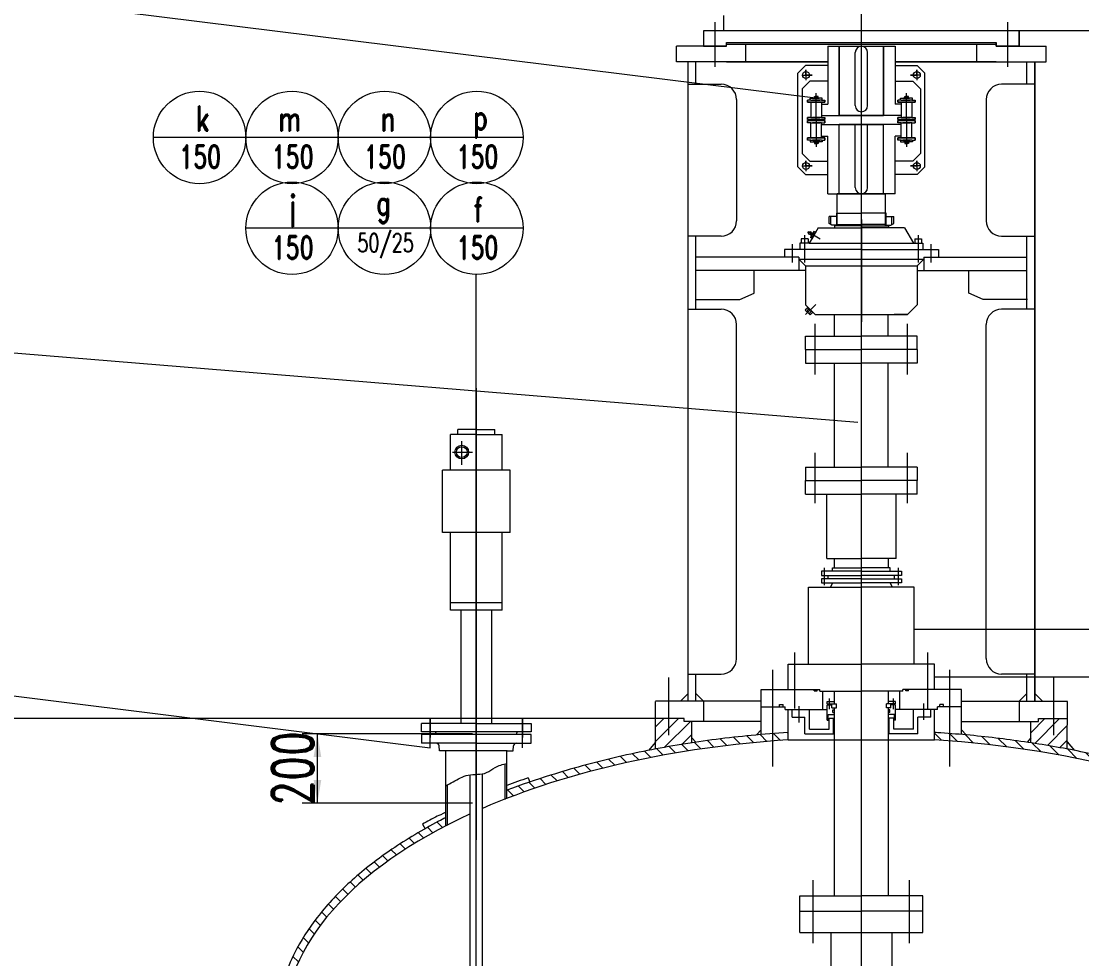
# Model space of a CAD drawing. Header units: millimetres. Extents: x -4 to 1185, y 4 to 845.
# Drawn here: x 120.2 to 250.2, y 541.3 to 656.1 of the extents above; entities that cross this region are included whole.
import ezdxf

# ---------------------------------------------------------------- set-up
doc = ezdxf.new("R2010")
doc.units = ezdxf.units.MM
doc.header["$LTSCALE"] = 20
doc.linetypes.add('DASHDOT-M', pattern=[25, 20, -2, 1, -2])
doc.linetypes.add('DASHDOT-S', pattern=[13.5, 10, -1.5, 0.5, -1.5])
doc.layers.get('0').update_dxf_attribs({"lineweight": 18})
for name, color, linetype, lineweight in [('A1', 4, 'Continuous', 18), ('DIM_TEXT', 7, 'Continuous', 18), ('M1', 7, 'Continuous', 18), ('剖面线层', 4, 'Continuous', 18)]:
    doc.layers.add(name, color=color, linetype=linetype, lineweight=lineweight)
doc.styles.add('HZ', font='romand.shx', dxfattribs={"width": 0.7, "bigfont": 'hz.shx'})
doc.styles.add('ROMANS', font='romans.shx', dxfattribs={"width": 0.7, "bigfont": 'gbcbig.shx'})
doc.dimstyles.get("Standard").update_dxf_attribs({"dimtxt": 9, "dimasz": 2.5, "dimexe": 2, "dimexo": 0.5, "dimgap": 0.7, "dimtad": 1, "dimdec": 3, "dimrnd": 1, "dimdsep": 46, "dimtxsty": 'ROMANS', "dimcen": 0.09, "dimdle": 5, "dimadec": 0, "dimazin": 0, "dimtfac": 1, "dimtdec": 3, "dimtmove": 2, "dimatfit": 3, "dimfxl": 0, "dimtolj": 1, "dimarcsym": 0})

# ---------------------------------------------------------------- blocks, each defined once
blk = doc.blocks.new('*X7')
at = {"layer": 'DIM_TEXT', "linetype": 'Continuous', "transparency": 16777216}
for points in [[(84.97, 757.67), (85.44, 754.83), (84.5, 754.83)], [(84.97, 128.19), (85.44, 131.02), (84.5, 131.02)]]:
    blk.add_hatch(color=0, dxfattribs=at).paths.add_polyline_path(points, flags=0)
at = {"layer": 'DIM_TEXT', "color": 0, "linetype": 'Continuous', "transparency": 16777216}
for p, q in [((245.62, 757.67), (83.08, 757.67)), ((84.97, 757.67), (84.97, 128.19)), ((166.06, 128.19), (83.08, 128.19))]:
    blk.add_line(p, q, dxfattribs=at)
at = {"layer": 'DIM_TEXT', "color": 0, "linetype": 'Continuous', "transparency": 16777216, "insert": (81.95, 442.93), "char_height": 5.096, "width": 25.9881, "attachment_point": 5, "rotation": 90, "style": 'HZ'}
blk.add_mtext('~13500', dxfattribs=at)
blk = doc.blocks.new('*X21')
at = {"layer": 'A1', "linetype": 'Continuous', "transparency": 16777216}
for points in [[(112.3, 570.72), (112.77, 567.88), (111.83, 567.88)], [(112.3, 530.66), (112.77, 533.49), (111.83, 533.49)]]:
    blk.add_hatch(color=0, dxfattribs=at).paths.add_polyline_path(points, flags=0)
at = {"layer": 'A1', "color": 0, "linetype": 'Continuous', "transparency": 16777216}
for p, q in [((199.09, 570.72), (110.41, 570.72)), ((112.3, 570.72), (112.3, 530.66)), ((151.9, 530.66), (110.41, 530.66))]:
    blk.add_line(p, q, dxfattribs=at)
at = {"layer": 'A1', "color": 0, "linetype": 'Continuous', "transparency": 16777216, "insert": (109.28, 550.69), "char_height": 5.096, "width": 13.7584, "attachment_point": 5, "rotation": 90, "style": 'HZ'}
blk.add_mtext('900', dxfattribs=at)
blk = doc.blocks.new('*X22')
at = {"layer": 'A1', "linetype": 'Continuous', "transparency": 16777216}
for points in [[(156.5, 568.85), (156.03, 566.02), (156.97, 566.02)], [(156.5, 560.37), (156.03, 563.2), (156.97, 563.2)]]:
    blk.add_hatch(color=0, dxfattribs=at).paths.add_polyline_path(points, flags=0)
at = {"layer": 'A1', "color": 0, "linetype": 'Continuous', "transparency": 16777216}
for p, q in [((175.49, 568.85), (154.61, 568.85)), ((156.5, 560.37), (156.5, 568.85)), ((175.49, 560.37), (154.61, 560.37))]:
    blk.add_line(p, q, dxfattribs=at)
at = {"layer": 'A1', "color": 0, "linetype": 'Continuous', "transparency": 16777216, "insert": (153.48, 564.61), "char_height": 5.096, "width": 13.7584, "attachment_point": 5, "rotation": 90, "style": 'HZ'}
blk.add_mtext('200', dxfattribs=at)

msp = doc.modelspace()

# ---------------------------------------------------------------- hatches: boundary and pattern name
at = {"layer": '剖面线层'}
h = msp.add_hatch(dxfattribs=at)
h.set_pattern_fill('ANSI31', color=256, scale=0.4, style=0)
edge = h.paths.add_edge_path(flags=0)
edge.add_line((202.3883, 568.3587), (202.3883, 568.6325))
edge.add_line((202.3883, 568.6325), (202.3882, 570.3847))
edge.add_line((202.3882, 570.3847), (201.4445, 570.3847))
edge.add_line((201.4445, 570.3847), (201.4445, 570.715))
edge.add_line((201.4445, 570.715), (199.5572, 570.715))
edge.add_line((199.5572, 570.715), (197.9185, 570.715))
edge.add_line((197.9185, 570.715), (197.9355, 567.8716))
edge.add_line((197.9355, 567.8716), (197.9407, 566.9954))
edge.add_spline(control_points=[(197.9407, 566.9954), (198.3733, 567.0771), (199.8527, 567.3481), (201.3367, 567.5921), (202.3883, 567.7521)], knot_values=[0, 0, 0, 0, 1.32057809, 4.51175003, 4.51175003, 4.51175003, 4.51175003], weights=[1, 1, 1, 1, 1], degree=3, periodic=0)
edge.add_line((202.3883, 567.7521), (202.3883, 568.3587))
h = msp.add_hatch(dxfattribs=at)
h.set_pattern_fill('ANSI31', color=256, scale=0.4, style=0)
edge = h.paths.add_edge_path(flags=0)
edge.add_line((243.9086, 568.3587), (243.9087, 568.6325))
edge.add_line((243.9087, 568.6325), (243.9088, 570.3847))
edge.add_line((243.9088, 570.3847), (244.8524, 570.3847))
edge.add_line((244.8524, 570.3847), (244.8524, 570.715))
edge.add_line((244.8524, 570.715), (246.7397, 570.715))
edge.add_line((246.7397, 570.715), (248.3785, 570.715))
edge.add_line((248.3785, 570.715), (248.3614, 567.8716))
edge.add_line((248.3614, 567.8716), (248.3562, 566.9954))
edge.add_spline(control_points=[(248.3562, 566.9954), (247.9236, 567.0771), (246.4443, 567.3481), (244.9602, 567.5921), (243.9086, 567.7521)], knot_values=[0, 0, 0, 0, 1.32057809, 4.51175003, 4.51175003, 4.51175003, 4.51175003], weights=[1, 1, 1, 1, 1], degree=3, periodic=0)
edge.add_line((243.9086, 567.7521), (243.9086, 568.3587))
h = msp.add_hatch(dxfattribs=at)
h.set_pattern_fill('ANSI31', color=256, scale=0.4, angle=90, style=0)
edge = h.paths.add_edge_path(flags=0)
edge.add_line((212.2965, 567.9846), (212.2965, 568.706))
edge.add_line((212.2965, 568.706), (212.2965, 568.8823))
edge.add_spline(control_points=[(212.2965, 568.8823), (212.9253, 568.9302), (213.5544, 568.9737), (214.1838, 569.0127)], knot_values=[0, 0, 0, 0, 1.89181627, 1.89181627, 1.89181627, 1.89181627], weights=[1, 1, 1, 1], degree=3, periodic=0)
edge.add_line((214.1838, 569.0127), (214.1838, 568.12))
edge.add_line((214.1838, 568.12), (214.1838, 568.118))
edge.add_ellipse((223.1485, 533.0162), major_axis=(-70.7738, 0), ratio=0.5, start_angle=284.326553, end_angle=287.241026)
edge = h.paths.add_edge_path(flags=0)
edge.add_spline(control_points=[(197.9049, 566.9878), (198.9619, 567.1881), (200.2472, 567.4143), (201.5356, 567.6208), (201.7618, 567.6564)], knot_values=[0, 0, 0, 0, 3.22767106, 3.91464781, 3.91464781, 3.91464781, 3.91464781], weights=[1, 1, 1, 1, 1], degree=3, periodic=0)
edge.add_spline(control_points=[(201.7618, 567.6564), (201.9702, 567.6892), (202.1787, 567.7216), (202.3873, 567.7534)], knot_values=[0, 0, 0, 0, 0.63297159, 0.63297159, 0.63297159, 0.63297159], weights=[1, 1, 1, 1], degree=3, periodic=0)
edge.add_spline(control_points=[(202.3873, 567.7534), (202.5432, 567.7771), (202.6991, 567.8006), (202.855, 567.8238)], knot_values=[0, 0, 0, 0, 0.47297001, 0.47297001, 0.47297001, 0.47297001], weights=[1, 1, 1, 1], degree=3, periodic=0)
edge.add_spline(control_points=[(202.855, 567.8238), (205.116, 568.1601), (208.2616, 568.5432), (211.4173, 568.8153), (212.2965, 568.8823)], knot_values=[0, 0, 0, 0, 6.85713663, 9.50263509, 9.50263509, 9.50263509, 9.50263509], weights=[1, 1, 1, 1, 1], degree=3, periodic=0)
edge.add_line((212.2965, 568.8823), (212.2965, 567.9846))
edge.add_ellipse((223.1485, 533.0162), major_axis=(-70.7738, 0), ratio=0.5, start_angle=287.241026, end_angle=327.246108)
edge.add_line((179.7169, 560.9564), (179.7169, 561.9175))
edge.add_spline(control_points=[(179.7169, 561.9175), (181.4803, 562.5889), (185.8026, 564.1005), (191.8895, 565.7535), (196.2099, 566.6665), (197.9049, 566.9878)], knot_values=[0, 0, 0, 0, 5.66178123, 13.73092205, 18.90651595, 18.90651595, 18.90651595, 18.90651595], weights=[1, 1, 1, 1, 1, 1], degree=3, periodic=0)
h = msp.add_hatch(dxfattribs=at)
h.set_pattern_fill('ANSI31', color=256, scale=0.4, angle=90, style=0)
edge = h.paths.add_edge_path(flags=0)
edge.add_line((232.1132, 568.12), (232.1132, 568.4754))
edge.add_line((232.1132, 568.4754), (232.1132, 569.0127))
edge.add_spline(control_points=[(232.1132, 569.0127), (232.3738, 568.9975), (233.0031, 568.9588), (233.6321, 568.9147), (234.0005, 568.8871)], knot_values=[0, 0, 0, 0, 0.78329314, 1.89149735, 1.89149735, 1.89149735, 1.89149735], weights=[1, 1, 1, 1, 1], degree=3, periodic=0)
edge.add_line((234.0005, 568.8871), (234.0005, 567.9846))
edge.add_ellipse((223.1485, 533.0162), major_axis=(70.7738, 0), ratio=0.5, start_angle=72.758974, end_angle=75.673447)
edge.add_line((232.1132, 568.118), (232.1132, 568.12))
h = msp.add_hatch(dxfattribs=at)
h.set_pattern_fill('ANSI31', color=256, scale=0.4, angle=90, style=0)
edge = h.paths.add_edge_path(flags=0)
edge.add_ellipse((223.1485, 533.0162), major_axis=(70.7738, 0), ratio=0.5, start_angle=29.094069, end_angle=52.625273)
edge.add_ellipse((223.1485, 533.0162), major_axis=(70.7738, 0), ratio=0.5, start_angle=52.625273, end_angle=72.758974)
edge.add_line((234.0005, 567.9846), (234.0005, 568.8871))
edge.add_spline(control_points=[(234.0005, 568.8871), (234.4726, 568.8517), (234.9446, 568.8134), (235.4164, 568.7722)], knot_values=[0, 0, 0, 0, 1.42056468, 1.42056468, 1.42056468, 1.42056468], weights=[1, 1, 1, 1], degree=3, periodic=0)
edge.add_spline(control_points=[(235.4164, 568.7722), (235.6114, 568.7552), (235.8063, 568.7378), (236.0013, 568.7198)], knot_values=[0, 0, 0, 0, 0.58725337, 0.58725337, 0.58725337, 0.58725337], weights=[1, 1, 1, 1], degree=3, periodic=0)
edge.add_spline(control_points=[(236.0013, 568.7198), (237.3575, 568.5949), (239.9982, 568.3073), (242.6296, 567.9466), (243.9086, 567.7521)], knot_values=[0, 0, 0, 0, 4.0860035, 7.96746119, 7.96746119, 7.96746119, 7.96746119], weights=[1, 1, 1, 1, 1], degree=3, periodic=0)
edge.add_spline(control_points=[(243.9086, 567.7521), (244.9602, 567.5921), (246.4443, 567.3481), (247.9236, 567.0771), (248.3562, 566.9954)], knot_values=[0, 0, 0, 0, 3.19117194, 4.51175003, 4.51175003, 4.51175003, 4.51175003], weights=[1, 1, 1, 1, 1], degree=3, periodic=0)
edge.add_spline(control_points=[(248.3562, 566.9954), (248.6553, 566.9389), (248.9542, 566.8813), (249.2529, 566.8226)], knot_values=[0, 0, 0, 0, 0.9132013, 0.9132013, 0.9132013, 0.9132013], weights=[1, 1, 1, 1], degree=3, periodic=0)
edge.add_spline(control_points=[(249.2529, 566.8226), (250.7762, 566.523), (253.3309, 565.9688), (255.8644, 565.3252), (256.889, 565.0494)], knot_values=[0, 0, 0, 0, 4.65761515, 7.84086131, 7.84086131, 7.84086131, 7.84086131], weights=[1, 1, 1, 1, 1], degree=3, periodic=0)
edge.add_spline(control_points=[(256.889, 565.0494), (258.0088, 564.748), (261.1247, 563.8573), (264.1991, 562.8335), (266.1428, 562.0851)], knot_values=[0, 0, 0, 0, 3.47899556, 9.72118073, 9.72118073, 9.72118073, 9.72118073], weights=[1, 1, 1, 1, 1], degree=3, periodic=0)
edge.add_spline(control_points=[(266.1428, 562.0851), (266.1888, 562.0673), (266.6023, 561.9076), (267.0144, 561.7437), (267.3795, 561.5948)], knot_values=[0, 0, 0, 0, 0.14812678, 1.33036651, 1.33036651, 1.33036651, 1.33036651], weights=[1, 1, 1, 1, 1], degree=3, periodic=0)
edge.add_spline(control_points=[(267.3795, 561.5948), (268.5366, 561.1229), (269.6821, 560.6186), (270.8144, 560.0836)], knot_values=[0, 0, 0, 0, 3.75307376, 3.75307376, 3.75307376, 3.75307376], weights=[1, 1, 1, 1], degree=3, periodic=0)
edge.add_line((270.8144, 560.0836), (270.4512, 559.3381))
h = msp.add_hatch(dxfattribs=at)
h.set_pattern_fill('ANSI31', color=256, scale=0.4, angle=90, style=0)
edge = h.paths.add_edge_path(flags=0)
edge.add_spline(control_points=[(151.4782, 533.0162), (151.4807, 533.9099), (151.6277, 535.9956), (152.4155, 539.2378), (154.0905, 543.0593), (156.8341, 547.0903), (160.0106, 550.3535), (162.1654, 552.1543), (162.8937, 552.7262)], knot_values=[0, 0, 0, 0, 2.68433133, 6.2565333, 9.96345093, 15.16047509, 20.80682651, 23.58609374, 23.58609374, 23.58609374, 23.58609374], weights=[1, 1, 1, 1, 1, 1, 1, 1, 1], degree=3, periodic=0)
edge.add_spline(control_points=[(162.8937, 552.7262), (163.7782, 553.421), (166.4904, 555.394), (169.6601, 557.2706), (171.9242, 558.446), (172.2149, 558.5939)], knot_values=[0, 0, 0, 0, 3.37391214, 10.05240734, 11.03154273, 11.03154273, 11.03154273, 11.03154273], weights=[1, 1, 1, 1, 1, 1], degree=3, periodic=0)
edge.add_line((172.2149, 558.5939), (172.2149, 557.586))
edge.add_ellipse((223.1485, 533.0162), major_axis=(-70.7738, 0), ratio=0.5, start_angle=334.247812, end_angle=360)
edge.add_line((152.3747, 533.0162), (151.4782, 533.0162))
h.paths.add_polyline_path([(151.4782, 531.1289), (151.4782, 532.1155), (151.4782, 533.0162), (152.3747, 533.0162), (152.3747, 530.657), (151.4782, 530.657)], flags=0)

# ---------------------------------------------------------------- linework, layer by layer
at = {"color": 4, "linetype": 'Continuous'}
for p, q in [((220.1288, 632.2033), (219.1851, 632.2033)), ((226.1682, 632.2033), (227.1118, 632.2033)), ((217.3216, 630.3845), (216.9008, 629.6557)), ((217.5213, 630.3529), (217.0259, 629.4948)), ((217.8544, 630.8355), (217.3143, 629.9)), ((217.4835, 630.2876), (217.3207, 630.3831)), ((217.562, 630.3291), (217.5213, 630.3529)), ((217.8544, 630.8355), (223.1485, 630.8355)), ((220.1996, 631.1653), (219.539, 631.1653)), ((219.8457, 631.0709), (219.8457, 630.8355)), ((223.1485, 631.0709), (219.8457, 631.0709)), ((223.1485, 631.0709), (226.4512, 631.0709)), ((228.4426, 630.8355), (223.1485, 630.8355)), ((226.0974, 631.1653), (226.7579, 631.1653)), ((226.4512, 631.0709), (226.4512, 630.8355)), ((228.4426, 630.8355), (229.5458, 628.9246)), ((216.6137, 629.4908), (215.7644, 629.4908)), ((215.7644, 629.4908), (215.7644, 628.9246)), ((216.6137, 629.4908), (216.6137, 628.9246)), ((217.3143, 629.9), (216.7511, 628.9246)), ((217.0636, 629.5602), (216.9008, 629.6557)), ((217.1745, 629.7523), (217.0117, 629.8478)), ((217.0666, 629.471), (217.0259, 629.4948)), ((217.3727, 630.0955), (217.2099, 630.191)), ((229.6832, 629.4908), (230.5325, 629.4908)), ((229.6832, 629.4908), (229.6832, 628.9246)), ((230.5325, 629.4908), (230.5325, 628.9246)), ((213.712, 628.1697), (213.712, 627.226)), ((223.1485, 628.1697), (213.712, 628.1697)), ((216.7511, 628.9246), (215.5993, 628.9246)), ((215.5993, 628.9246), (215.5993, 628.1697)), ((223.1485, 628.1697), (232.585, 628.1697)), ((229.5458, 628.9246), (230.6977, 628.9246)), ((230.6977, 628.9246), (230.6977, 628.1697)), ((232.585, 628.1697), (232.585, 627.226)), ((214.231, 627.226), (213.712, 627.226)), ((215.4813, 627.226), (214.231, 627.226)), ((215.4813, 627.226), (215.4813, 626.9901)), ((215.4813, 626.9901), (216.307, 626.1644)), ((230.8156, 626.9901), (229.9899, 626.1644)), ((230.8156, 627.226), (232.066, 627.226)), ((230.8156, 627.226), (230.8156, 626.9901)), ((232.066, 627.226), (232.585, 627.226)), ((216.307, 626.1644), (216.307, 621.3749)), ((229.9899, 626.1644), (229.9899, 621.3749)), ((216.307, 621.3749), (216.9031, 620.7788)), ((229.9899, 621.3749), (228.8104, 620.1953)), ((216.5726, 621.0426), (216.2703, 620.7444)), ((216.2703, 620.7444), (216.8641, 620.1505)), ((216.7294, 620.8858), (216.4269, 620.5874)), ((216.5528, 621.1291), (216.5192, 621.096)), ((216.5192, 621.096), (217.2199, 620.3953)), ((217.0097, 620.6055), (216.7075, 620.3075)), ((217.1665, 620.4487), (216.8641, 620.1505)), ((216.9031, 620.7788), (217.4866, 620.1953)), ((217.2535, 620.4285), (217.2199, 620.3953)), ((217.4866, 620.1953), (219.138, 620.1953)), ((228.8104, 620.1953), (227.159, 620.1953))]:
    msp.add_line(p, q, dxfattribs=at)
at = {"color": 1, "linetype": 'DASHDOT-M'}
for p, q in [((223.1485, 631.8595), (223.1485, 619.313)), ((218.1133, 629.4313), (216.5879, 630.3261)), ((216.189, 629.9154), (216.189, 626.5655)), ((230.1079, 629.9154), (230.1079, 626.5655)), ((214.6556, 628.8384), (214.6556, 626.5712)), ((231.6413, 628.8384), (231.6413, 626.5712)), ((217.5627, 621.4292), (216.3036, 620.1874))]:
    msp.add_line(p, q, dxfattribs=at)
at = {"color": 4, "linetype": 'Continuous'}
msp.add_circle((216.8257, 630.1866), 0.189, dxfattribs=at)
for centre, start, end in [((217.1245, 630.3005), 197.377942, 334.456402), ((216.8721, 629.8702), 324.752417, 101.830877)]:
    msp.add_arc(centre, 0.1274, start, end, dxfattribs=at)
at = {"layer": 'A1', "color": 1, "linetype": 'DASHDOT-M'}
for p, q in [((223.1485, 643.4799), (223.1485, 699.94)), ((223.1485, 530.1852), (223.1485, 656.8231)), ((205.2191, 650.53), (205.2191, 656.0191)), ((241.0778, 650.53), (241.0778, 656.0191)), ((241.0778, 650.53), (241.0778, 656.0191)), ((241.0778, 652.907), (241.0778, 655.0774)), ((244.3806, 651.1612), (244.3806, 572.8316)), ((220.4355, 634.9871), (220.4355, 643.4799)), ((225.8615, 634.9871), (225.8615, 643.4799)), ((220.1996, 631.0709), (220.1996, 631.2125)), ((226.0974, 631.0709), (226.0974, 631.2125)), ((217.4866, 612.8489), (217.4866, 619.0426)), ((228.8104, 612.8489), (228.8104, 619.0426)), ((175.9659, 461.4497), (175.9659, 611.2031)), ((175.9659, 611.2031), (175.9659, 555.8738)), ((174.1818, 601.7888), (174.1818, 604.6751)), ((173.0307, 603.3553), (175.4942, 603.3553)), ((217.4866, 597.0914), (217.4866, 603.2852)), ((228.8104, 597.0914), (228.8104, 603.2852)), ((215.0095, 571.9656), (215.0095, 578.8023)), ((231.2875, 571.9637), (231.2875, 578.8004)), ((199.5572, 568.7072), (199.5572, 575.7618)), ((212.2965, 564.8437), (212.2965, 576.7104)), ((234.0005, 564.8437), (234.0005, 576.7104)), ((246.7397, 568.7072), (246.7397, 575.7618)), ((215.5049, 570.2492), (215.5049, 572.2379)), ((230.792, 570.5795), (230.792, 572.5682)), ((170.304, 567.1499), (170.304, 570.6886)), ((170.304, 570.6886), (170.304, 568.4238)), ((181.6278, 567.1499), (181.6278, 570.6886)), ((181.6278, 570.6886), (181.6278, 568.4238)), ((175.9659, 569.4147), (175.9659, 566.2062)), ((217.2507, 543.2188), (217.2507, 550.9195)), ((229.0463, 543.2188), (229.0463, 550.9195))]:
    msp.add_line(p, q, dxfattribs=at)
at = {"layer": 'A1', "color": 7, "linetype": 'Continuous'}
for p, q in [((67.2677, 665.3898), (217.8424, 646.6786)), ((216.3542, 650.1599), (216.3542, 648.8928)), ((229.9428, 650.1599), (229.9428, 648.8928)), ((215.8607, 649.5264), (217.1296, 649.5264)), ((217.1296, 649.5264), (216.3542, 649.5264)), ((230.4362, 649.5264), (229.1674, 649.5264)), ((229.1674, 649.5264), (229.9428, 649.5264)), ((215.8607, 638.4039), (217.1296, 638.4039)), ((216.3542, 639.0375), (216.3542, 637.7703)), ((217.1296, 638.4039), (216.3542, 638.4039)), ((230.4362, 638.4039), (229.1674, 638.4039)), ((229.1674, 638.4039), (229.9428, 638.4039)), ((229.9428, 639.0375), (229.9428, 637.7703)), ((175.9659, 606.1214), (175.9659, 625.1262)), ((67.2677, 619.785), (222.7006, 607.0163)), ((229.6119, 581.6847), (260.1873, 581.6847)), ((67.2677, 580.0021), (170.304, 567.1499)), ((232.1132, 575.8324), (304.3497, 575.8324)), ((219.2308, 571.8943), (219.2308, 573.1921)), ((227.0662, 571.8943), (227.0662, 573.1921))]:
    msp.add_line(p, q, dxfattribs=at)
at = {"layer": 'A1', "color": 4, "linetype": 'Continuous'}
for p, q in [((206.3043, 654.9358), (206.3043, 656.8231)), ((242.4933, 654.9358), (203.8036, 654.9358)), ((262.6442, 654.9358), (203.8036, 654.9358)), ((203.8036, 654.9358), (203.8036, 653.0485)), ((242.4933, 653.0485), (242.4933, 654.9358)), ((242.4933, 654.9358), (242.4933, 653.0485)), ((206.6346, 653.0485), (200.5008, 653.0485)), ((200.5008, 651.1612), (200.5008, 653.0485)), ((203.8036, 653.0485), (206.6346, 653.0485)), ((206.6346, 653.5204), (239.6624, 653.5204)), ((206.6346, 653.0485), (206.6346, 653.5204)), ((239.6624, 653.2845), (206.6346, 653.2845)), ((208.9937, 651.1612), (208.9937, 653.2845)), ((219.02, 653.0485), (227.2769, 653.0485)), ((219.02, 653.0485), (219.02, 645.9712)), ((220.4355, 653.0485), (220.4355, 644.5557)), ((220.4355, 644.5557), (220.4355, 653.0485)), ((225.8615, 644.5557), (225.8615, 653.0485)), ((225.8615, 653.0485), (225.8615, 644.5557)), ((227.2769, 653.0485), (227.2769, 645.9712)), ((237.3032, 651.1612), (237.3032, 653.2845)), ((239.6624, 653.5204), (239.6624, 653.0485)), ((239.6624, 653.0485), (239.6624, 653.5204)), ((242.4933, 653.0485), (239.6624, 653.0485)), ((239.6624, 653.0485), (245.7961, 653.0485)), ((245.7961, 651.1612), (245.7961, 653.0485)), ((245.7961, 651.1612), (245.7961, 653.0485)), ((219.02, 651.1612), (200.5008, 651.1612)), ((201.9163, 572.8382), (201.9163, 651.1612)), ((202.86, 648.4063), (202.86, 651.1612)), ((206.6346, 651.1612), (219.02, 651.1612)), ((222.3935, 645.7824), (222.3935, 652.2936)), ((223.9034, 645.7824), (223.9034, 652.2936)), ((239.6624, 651.1612), (227.2769, 651.1612)), ((227.2769, 651.1612), (245.7961, 651.1612)), ((243.437, 648.4063), (243.437, 651.1612)), ((243.437, 648.4063), (243.437, 651.1612)), ((244.3806, 648.4063), (244.3806, 651.1612)), ((244.3806, 648.4063), (244.3806, 651.1612)), ((244.3806, 572.8316), (244.3806, 651.1546)), ((216.307, 650.6894), (215.3633, 649.7458)), ((219.02, 650.6894), (216.307, 650.6894)), ((216.3542, 649.5264), (216.3542, 650.1599)), ((227.2769, 650.6894), (229.9899, 650.6894)), ((229.9428, 649.5264), (229.9428, 650.1599)), ((229.9899, 650.6894), (230.9336, 649.7458)), ((215.3633, 638.2898), (215.3633, 649.7458)), ((216.837, 648.779), (215.8933, 647.8354)), ((219.02, 648.779), (216.837, 648.779)), ((227.2769, 648.779), (229.46, 648.779)), ((229.46, 648.779), (230.4036, 647.8354)), ((230.9336, 638.2898), (230.9336, 649.7458)), ((201.9163, 648.4063), (205.9722, 648.4063)), ((215.8933, 647.8354), (215.8933, 639.9113)), ((230.4036, 647.8354), (230.4036, 639.9113)), ((244.3806, 648.4063), (240.3248, 648.4063)), ((207.8595, 646.519), (207.8595, 631.6805)), ((216.5472, 646.2124), (216.5472, 646.4727)), ((216.9642, 646.4727), (216.5472, 646.4727)), ((216.5472, 646.4727), (216.5472, 646.2644)), ((216.5472, 646.2644), (216.5472, 646.2124)), ((218.6846, 646.2124), (216.5472, 646.2124)), ((216.5472, 646.2124), (218.6846, 646.2124)), ((216.8863, 646.4727), (216.8863, 646.6852)), ((216.8863, 646.6852), (217.9762, 646.6852)), ((216.9642, 646.4727), (218.059, 646.4727)), ((216.9642, 646.4727), (218.059, 646.4727)), ((216.9642, 646.2124), (216.9642, 644.3382)), ((218.2675, 646.4727), (217.1728, 646.4727)), ((218.2675, 646.4727), (217.1728, 646.4727)), ((218.3455, 646.6852), (217.2555, 646.6852)), ((217.2555, 646.6852), (217.8424, 646.6852)), ((217.3894, 646.6852), (217.3894, 646.9085)), ((217.3894, 646.9085), (217.7527, 646.9085)), ((217.9762, 646.6852), (217.3894, 646.6852)), ((217.8424, 646.9085), (217.4791, 646.9085)), ((217.8424, 646.6852), (217.8424, 646.9085)), ((218.2675, 646.4727), (218.6846, 646.4727)), ((218.2675, 646.4727), (218.6846, 646.4727)), ((218.2675, 646.2124), (218.2675, 644.3382)), ((218.2675, 645.9712), (219.02, 645.9712)), ((218.3455, 646.4727), (218.3455, 646.6852)), ((218.6846, 646.4727), (218.6846, 646.2644)), ((218.6846, 646.2124), (218.6846, 646.4727)), ((218.6846, 646.2124), (218.6846, 646.4727)), ((218.6846, 646.4727), (218.6846, 646.2644)), ((218.6846, 646.2644), (218.6846, 646.2124)), ((218.6846, 646.2644), (218.6846, 646.2124)), ((228.0294, 645.9712), (227.2769, 645.9712)), ((228.0294, 646.4727), (227.6124, 646.4727)), ((227.6124, 646.4727), (227.6124, 646.2644)), ((227.6124, 646.2124), (227.6124, 646.4727)), ((227.6124, 646.2124), (227.6124, 646.4727)), ((228.0294, 646.4727), (227.6124, 646.4727)), ((227.6124, 646.4727), (227.6124, 646.2644)), ((227.6124, 646.2644), (227.6124, 646.2124)), ((227.6124, 646.2644), (227.6124, 646.2124)), ((227.6124, 646.2124), (229.7497, 646.2124)), ((229.7497, 646.2124), (227.6124, 646.2124)), ((227.9515, 646.4727), (227.9515, 646.6852)), ((227.9515, 646.6852), (229.0414, 646.6852)), ((228.0294, 646.4727), (229.1242, 646.4727)), ((228.0294, 646.4727), (229.1242, 646.4727)), ((228.0294, 646.2124), (228.0294, 644.3382)), ((229.3327, 646.4727), (228.2379, 646.4727)), ((229.3327, 646.4727), (228.2379, 646.4727)), ((229.4106, 646.6852), (228.3207, 646.6852)), ((228.3207, 646.6852), (228.9076, 646.6852)), ((228.4545, 646.6852), (228.4545, 646.9085)), ((228.4545, 646.9085), (228.8178, 646.9085)), ((229.0414, 646.6852), (228.4545, 646.6852)), ((228.9076, 646.9085), (228.5443, 646.9085)), ((228.9076, 646.6852), (228.9076, 646.9085)), ((229.3327, 646.4727), (229.7497, 646.4727)), ((229.3327, 646.2124), (229.3327, 644.3382)), ((229.4106, 646.4727), (229.4106, 646.6852)), ((229.7497, 646.2124), (229.7497, 646.4727)), ((229.7497, 646.4727), (229.7497, 646.2644)), ((229.7497, 646.2644), (229.7497, 646.2124)), ((238.4375, 646.519), (238.4375, 631.6805)), ((218.2675, 644.5557), (223.1485, 644.5557)), ((223.1485, 644.5557), (220.4355, 644.5557)), ((223.1485, 644.5557), (225.8615, 644.5557)), ((228.0294, 644.5557), (223.1485, 644.5557)), ((216.5472, 644.0779), (216.5472, 644.3382)), ((216.9642, 644.3382), (216.5472, 644.3382)), ((216.5472, 644.3382), (216.5472, 644.1299)), ((216.5472, 644.1299), (216.5472, 644.0779)), ((218.6846, 644.0779), (216.5472, 644.0779)), ((216.5472, 644.0779), (218.6846, 644.0779)), ((218.6846, 643.9578), (216.5472, 643.9578)), ((216.5472, 643.9578), (216.5472, 643.6975)), ((216.5472, 643.9057), (216.5472, 643.9578)), ((216.5472, 643.9578), (218.6846, 643.9578)), ((216.5472, 643.6975), (216.5472, 643.9057)), ((216.9642, 643.6975), (216.5472, 643.6975)), ((216.9642, 644.3382), (218.059, 644.3382)), ((216.9642, 641.8232), (216.9642, 643.6975)), ((216.9642, 643.6975), (218.059, 643.6975)), ((218.2675, 644.3382), (217.1728, 644.3382)), ((218.2675, 643.6975), (217.1728, 643.6975)), ((218.2675, 644.3382), (218.6846, 644.3382)), ((218.2675, 641.8232), (218.2675, 643.6975)), ((218.2675, 643.6975), (218.6846, 643.6975)), ((218.2675, 643.4799), (223.1485, 643.4799)), ((218.6846, 644.3382), (218.6846, 644.1299)), ((218.6846, 644.0779), (218.6846, 644.3382)), ((218.6846, 644.1299), (218.6846, 644.0779)), ((218.6846, 643.9057), (218.6846, 643.9578)), ((218.6846, 643.9578), (218.6846, 643.6975)), ((218.6846, 643.6975), (218.6846, 643.9057)), ((220.4355, 634.9871), (220.4355, 643.4799)), ((223.1485, 643.4799), (220.4355, 643.4799)), ((222.3935, 635.742), (222.3935, 643.4799)), ((223.1485, 643.4799), (225.8615, 643.4799)), ((228.0294, 643.4799), (223.1485, 643.4799)), ((223.9034, 635.742), (223.9034, 643.4799)), ((225.8615, 634.9871), (225.8615, 643.4799)), ((228.0294, 644.3382), (227.6124, 644.3382)), ((227.6124, 644.3382), (227.6124, 644.1299)), ((227.6124, 644.0779), (227.6124, 644.3382)), ((227.6124, 644.1299), (227.6124, 644.0779)), ((227.6124, 644.0779), (229.7497, 644.0779)), ((229.7497, 644.0779), (227.6124, 644.0779)), ((227.6124, 643.9057), (227.6124, 643.9578)), ((227.6124, 643.9578), (229.7497, 643.9578)), ((229.7497, 643.9578), (227.6124, 643.9578)), ((227.6124, 643.9578), (227.6124, 643.6975)), ((227.6124, 643.6975), (227.6124, 643.9057)), ((228.0294, 643.6975), (227.6124, 643.6975)), ((228.0294, 644.3382), (229.1242, 644.3382)), ((228.0294, 641.8232), (228.0294, 643.6975)), ((228.0294, 643.6975), (229.1242, 643.6975)), ((229.3327, 644.3382), (228.2379, 644.3382)), ((229.3327, 643.6975), (228.2379, 643.6975)), ((229.3327, 644.3382), (229.7497, 644.3382)), ((229.3327, 641.8232), (229.3327, 643.6975)), ((229.3327, 643.6975), (229.7497, 643.6975)), ((229.7497, 644.0779), (229.7497, 644.3382)), ((229.7497, 644.3382), (229.7497, 644.1299)), ((229.7497, 644.1299), (229.7497, 644.0779)), ((229.7497, 643.9578), (229.7497, 643.6975)), ((229.7497, 643.9057), (229.7497, 643.9578)), ((229.7497, 643.6975), (229.7497, 643.9057)), ((218.2675, 642.0645), (219.02, 642.0645)), ((219.02, 634.9871), (219.02, 642.0645)), ((227.2769, 634.9871), (227.2769, 642.0645)), ((228.0294, 642.0645), (227.2769, 642.0645)), ((218.6846, 641.8232), (216.5472, 641.8232)), ((216.5472, 641.8232), (216.5472, 641.5629)), ((216.5472, 641.7712), (216.5472, 641.8232)), ((216.5472, 641.8232), (218.6846, 641.8232)), ((216.5472, 641.5629), (216.5472, 641.7712)), ((216.9642, 641.5629), (216.5472, 641.5629)), ((216.8863, 641.5629), (216.8863, 641.3504)), ((216.8863, 641.3504), (217.9762, 641.3504)), ((216.9642, 641.5629), (218.059, 641.5629)), ((216.9642, 641.5629), (218.059, 641.5629)), ((218.2675, 641.5629), (217.1728, 641.5629)), ((218.2675, 641.5629), (217.1728, 641.5629)), ((218.3455, 641.3504), (217.2555, 641.3504)), ((217.2555, 641.3504), (217.8424, 641.3504)), ((217.9762, 641.3504), (217.3894, 641.3504)), ((217.3894, 641.3504), (217.3894, 641.1271)), ((217.3894, 641.1271), (217.7527, 641.1271)), ((217.8424, 641.1271), (217.4791, 641.1271)), ((217.8424, 641.3504), (217.8424, 641.1271)), ((218.2675, 641.5629), (218.6846, 641.5629)), ((218.2675, 641.5629), (218.6846, 641.5629)), ((218.3455, 641.5629), (218.3455, 641.3504)), ((218.6846, 641.7712), (218.6846, 641.8232)), ((218.6846, 641.8232), (218.6846, 641.5629)), ((218.6846, 641.8232), (218.6846, 641.5629)), ((218.6846, 641.7712), (218.6846, 641.8232)), ((218.6846, 641.5629), (218.6846, 641.7712)), ((218.6846, 641.5629), (218.6846, 641.7712)), ((227.6124, 641.7712), (227.6124, 641.8232)), ((227.6124, 641.8232), (229.7497, 641.8232)), ((229.7497, 641.8232), (227.6124, 641.8232)), ((227.6124, 641.8232), (227.6124, 641.5629)), ((227.6124, 641.8232), (227.6124, 641.5629)), ((227.6124, 641.7712), (227.6124, 641.8232)), ((227.6124, 641.5629), (227.6124, 641.7712)), ((227.6124, 641.5629), (227.6124, 641.7712)), ((228.0294, 641.5629), (227.6124, 641.5629)), ((228.0294, 641.5629), (227.6124, 641.5629)), ((227.9515, 641.5629), (227.9515, 641.3504)), ((227.9515, 641.3504), (229.0414, 641.3504)), ((228.0294, 641.5629), (229.1242, 641.5629)), ((228.0294, 641.5629), (229.1242, 641.5629)), ((229.3327, 641.5629), (228.2379, 641.5629)), ((229.3327, 641.5629), (228.2379, 641.5629)), ((229.4106, 641.3504), (228.3207, 641.3504)), ((228.3207, 641.3504), (228.9076, 641.3504)), ((229.0414, 641.3504), (228.4545, 641.3504)), ((228.4545, 641.3504), (228.4545, 641.1271)), ((228.4545, 641.1271), (228.8178, 641.1271)), ((228.9076, 641.1271), (228.5443, 641.1271)), ((228.9076, 641.3504), (228.9076, 641.1271)), ((229.3327, 641.5629), (229.7497, 641.5629)), ((229.4106, 641.5629), (229.4106, 641.3504)), ((229.7497, 641.8232), (229.7497, 641.5629)), ((229.7497, 641.7712), (229.7497, 641.8232)), ((229.7497, 641.5629), (229.7497, 641.7712)), ((215.8933, 639.9113), (216.837, 638.9676)), ((230.4036, 639.9113), (229.46, 638.9676)), ((215.3633, 638.2898), (216.307, 637.3462)), ((216.3542, 638.4039), (216.3542, 639.0375)), ((216.837, 638.9676), (219.02, 638.9676)), ((229.46, 638.9676), (227.2769, 638.9676)), ((229.9428, 638.4039), (229.9428, 639.0375)), ((230.9336, 638.2898), (229.9899, 637.3462)), ((216.307, 637.3462), (219.02, 637.3462)), ((229.9899, 637.3462), (227.2769, 637.3462)), ((219.02, 634.9871), (226.0974, 634.9871)), ((227.2769, 634.9871), (220.1996, 634.9871)), ((220.1996, 632.6279), (220.1996, 634.9871)), ((226.0974, 632.6279), (226.0974, 634.9871)), ((219.1851, 631.3696), (219.1851, 632.2033)), ((219.4059, 631.2421), (219.4059, 632.2033)), ((220.1288, 631.1653), (220.1288, 632.6279)), ((220.1288, 632.6279), (223.1485, 632.6279)), ((220.176, 631.1653), (220.176, 632.6279)), ((226.1682, 632.6279), (223.1485, 632.6279)), ((226.121, 631.1653), (226.121, 632.6279)), ((226.1682, 631.1653), (226.1682, 632.6279)), ((226.891, 631.2421), (226.891, 632.2033)), ((227.1118, 631.3696), (227.1118, 632.2033)), ((219.539, 631.1653), (219.1851, 631.3696)), ((220.1288, 631.2125), (223.1485, 631.2125)), ((226.1682, 631.2125), (223.1485, 631.2125)), ((226.7579, 631.1653), (227.1118, 631.3696)), ((205.9722, 629.7932), (201.9163, 629.7932)), ((202.86, 620.8564), (202.86, 629.7932)), ((240.3248, 629.7932), (244.3806, 629.7932)), ((243.437, 620.8564), (243.437, 629.7932)), ((243.437, 620.8564), (243.437, 629.7932)), ((243.437, 620.8564), (243.437, 629.7932)), ((244.3806, 572.8316), (244.3806, 629.7866)), ((244.3806, 572.8316), (244.3806, 629.7866)), ((216.7511, 628.9246), (229.5458, 628.9246)), ((213.712, 627.226), (202.86, 627.226)), ((215.4813, 626.9901), (230.8156, 626.9901)), ((215.4813, 626.9901), (215.4813, 625.5746)), ((230.8156, 626.9901), (230.8156, 625.5746)), ((232.585, 627.226), (243.437, 627.226)), ((216.307, 625.5746), (202.86, 625.5746)), ((209.9977, 622.838), (209.9977, 625.5746)), ((216.307, 626.1644), (229.9899, 626.1644)), ((229.9899, 625.5746), (243.437, 625.5746)), ((236.2992, 622.838), (236.2992, 625.5746)), ((208.2439, 622.0597), (209.9977, 622.838)), ((238.053, 622.0597), (236.2992, 622.838)), ((202.7876, 622.0597), (208.2439, 622.0597)), ((243.5093, 622.0597), (238.053, 622.0597)), ((201.9163, 620.8564), (205.9722, 620.8564)), ((219.138, 620.1953), (228.8104, 620.1953)), ((219.8693, 617.5653), (219.8693, 620.1953)), ((226.4277, 617.5653), (226.4277, 620.1953)), ((244.3806, 620.8564), (240.3248, 620.8564)), ((207.8595, 578.0644), (207.8595, 618.9691)), ((238.4375, 578.0644), (238.4375, 618.9691)), ((216.307, 615.914), (216.307, 617.5653)), ((216.307, 617.5653), (223.1485, 617.5653)), ((229.9899, 617.5653), (223.1485, 617.5653)), ((229.9899, 615.914), (229.9899, 617.5653)), ((216.307, 615.914), (219.138, 615.914)), ((216.307, 615.914), (219.138, 615.914)), ((216.307, 615.914), (219.138, 615.914)), ((216.307, 615.914), (216.307, 614.2626)), ((216.307, 615.914), (223.1485, 615.914)), ((229.9899, 615.914), (223.1485, 615.914)), ((229.9899, 615.914), (227.159, 615.914)), ((229.9899, 615.914), (227.159, 615.914)), ((229.9899, 615.914), (227.159, 615.914)), ((229.9899, 615.914), (229.9899, 614.2626)), ((216.307, 614.2626), (223.1485, 614.2626)), ((219.8693, 601.5233), (219.8693, 614.2626)), ((229.9899, 614.2626), (223.1485, 614.2626)), ((226.4277, 601.5233), (226.4277, 614.2626)), ((175.9659, 606.1214), (173.6817, 606.1214)), ((173.6817, 605.4967), (173.6817, 606.1214)), ((175.9659, 606.1214), (178.2501, 606.1214)), ((178.2501, 605.4967), (178.2501, 606.1214)), ((175.9659, 605.4967), (172.8065, 605.4967)), ((172.8065, 601.1237), (172.8065, 605.4967)), ((175.9659, 605.4967), (179.1253, 605.4967)), ((179.1253, 601.1237), (179.1253, 605.4967)), ((180.1255, 601.1237), (171.8063, 601.1237)), ((171.8063, 593.5021), (171.8063, 601.1237)), ((180.1255, 593.5021), (180.1255, 601.1237)), ((216.307, 601.5233), (216.307, 599.8719)), ((216.307, 601.5233), (223.1485, 601.5233)), ((229.9899, 601.5233), (223.1485, 601.5233)), ((229.9899, 601.5233), (229.9899, 599.8719)), ((216.307, 599.8719), (219.138, 599.8719)), ((216.307, 598.2205), (216.307, 599.8719)), ((216.307, 599.8719), (223.1485, 599.8719)), ((229.9899, 599.8719), (223.1485, 599.8719)), ((229.9899, 599.8719), (227.159, 599.8719)), ((229.9899, 598.2205), (229.9899, 599.8719)), ((216.307, 598.2205), (223.1485, 598.2205)), ((218.902, 590.341), (218.902, 598.2205)), ((229.9899, 598.2205), (223.1485, 598.2205)), ((227.3949, 590.341), (227.3949, 598.2205)), ((180.1255, 593.5021), (171.8063, 593.5021)), ((172.8065, 584.0064), (172.8065, 593.5021)), ((179.1253, 584.0064), (179.1253, 593.5021)), ((218.902, 590.341), (223.1485, 590.341)), ((219.8457, 589.1615), (219.8457, 590.341)), ((219.8457, 589.1615), (219.8457, 590.341)), ((219.8457, 590.341), (223.1485, 590.341)), ((226.4512, 590.341), (223.1485, 590.341)), ((227.3949, 590.341), (223.1485, 590.341)), ((226.4512, 589.1615), (226.4512, 590.341)), ((226.4512, 589.1615), (226.4512, 590.341)), ((218.2474, 588.7893), (218.2474, 588.2548)), ((223.1485, 588.7893), (218.2474, 588.7893)), ((219.6098, 588.7893), (219.6098, 589.1634)), ((219.6098, 589.1634), (223.1485, 589.1634)), ((226.6872, 589.1634), (223.1485, 589.1634)), ((223.1485, 588.7893), (228.0496, 588.7893)), ((226.6872, 588.7893), (226.6872, 589.1634)), ((228.0496, 588.7893), (228.0496, 588.2548)), ((218.2474, 588.2548), (223.1485, 588.2548)), ((218.2474, 587.8437), (218.2474, 587.3504)), ((223.1485, 587.8437), (218.2474, 587.8437)), ((219.0707, 587.8437), (219.0707, 588.2548)), ((228.0496, 588.2548), (223.1485, 588.2548)), ((223.1485, 587.8437), (228.0496, 587.8437)), ((227.2262, 587.8437), (227.2262, 588.2548)), ((228.0496, 587.8437), (228.0496, 587.3504)), ((216.685, 577.3678), (216.685, 586.8043)), ((216.685, 586.8043), (223.1485, 586.8043)), ((218.2474, 587.3504), (223.1485, 587.3504)), ((219.6098, 587.3504), (219.3578, 586.8043)), ((228.0496, 587.3504), (223.1485, 587.3504)), ((229.6119, 586.8043), (223.1485, 586.8043)), ((226.6872, 587.3504), (226.9391, 586.8043)), ((229.6119, 577.3678), (229.6119, 586.8043)), ((179.1253, 584.881), (172.8065, 584.881)), ((179.1253, 584.0064), (172.8065, 584.0064)), ((174.085, 584.0064), (174.085, 570.1224)), ((177.8469, 584.0064), (177.8469, 570.1224)), ((214.1838, 574.3009), (214.1838, 577.3678)), ((214.1838, 577.3678), (223.1485, 577.3678)), ((232.1132, 577.3678), (223.1485, 577.3678)), ((232.1132, 574.299), (232.1132, 577.3658)), ((201.9163, 576.1771), (205.9722, 576.1771)), ((202.86, 572.8382), (202.86, 576.1771)), ((244.3806, 576.1771), (240.3248, 576.1771)), ((243.437, 572.8382), (243.437, 576.1771)), ((243.437, 572.8382), (243.437, 576.1771)), ((200.9727, 572.8382), (201.9163, 573.7819)), ((202.86, 573.7819), (203.8036, 572.8382)), ((210.881, 574.3009), (218.0763, 574.3009)), ((210.881, 568.7673), (210.881, 574.299)), ((217.378, 574.1008), (217.378, 574.3009)), ((217.378, 574.1008), (217.7225, 574.1008)), ((217.7225, 574.1008), (217.7225, 574.3009)), ((218.0763, 574.065), (218.0763, 574.3009)), ((218.0763, 574.065), (223.1485, 574.065)), ((218.4302, 571.8474), (218.4302, 574.065)), ((219.8457, 572.5107), (219.8457, 574.063)), ((228.2206, 574.065), (223.1485, 574.065)), ((226.4512, 572.5107), (226.4512, 574.063)), ((227.8667, 571.8455), (227.8667, 574.065)), ((235.4159, 574.3009), (228.2206, 574.3009)), ((228.2206, 574.065), (228.2206, 574.3009)), ((228.5745, 574.1008), (228.5745, 574.3009)), ((228.9189, 574.1008), (228.5745, 574.1008)), ((228.9189, 574.1008), (228.9189, 574.3009)), ((235.4159, 568.7673), (235.4159, 574.299)), ((243.437, 573.7819), (242.4933, 572.8382)), ((245.3243, 572.8382), (244.3806, 573.7819)), ((210.881, 572.8382), (197.9058, 572.8382)), ((197.9059, 566.9825), (197.9058, 572.8316)), ((203.8036, 572.8382), (203.8036, 570.3847)), ((210.881, 572.1777), (213.8299, 572.1777)), ((213.0986, 572.1777), (213.0986, 572.4476)), ((213.0986, 572.4476), (213.5563, 572.4476)), ((213.5563, 572.1777), (213.5563, 572.4476)), ((213.8299, 571.8474), (213.8299, 572.1777)), ((213.8299, 571.8474), (218.9492, 571.8474)), ((214.1838, 568.118), (214.1838, 571.8455)), ((214.6556, 570.9018), (214.6556, 571.8455)), ((216.7788, 569.4392), (216.7788, 571.8455)), ((218.9492, 572.7938), (219.8457, 572.7938)), ((218.9492, 572.5107), (218.9492, 572.7938)), ((218.9492, 572.5107), (220.0816, 572.5107)), ((218.9492, 570.5243), (218.9492, 572.4164)), ((218.9492, 572.4164), (219.539, 572.4164)), ((219.539, 572.0389), (219.539, 572.5107)), ((219.539, 572.0389), (220.0816, 572.0389)), ((219.6456, 571.803), (219.8457, 571.803)), ((219.6456, 571.468), (219.6456, 571.803)), ((219.8457, 549.0044), (219.8457, 572.0389)), ((220.0816, 572.0389), (220.0816, 572.5107)), ((226.2153, 572.0389), (226.2153, 572.5107)), ((227.3477, 572.5107), (226.2153, 572.5107)), ((226.7579, 572.0389), (226.2153, 572.0389)), ((227.3477, 572.7938), (226.4512, 572.7938)), ((226.4512, 549.0044), (226.4512, 572.0389)), ((226.6513, 571.803), (226.4512, 571.803)), ((226.6513, 571.468), (226.6513, 571.803)), ((226.7579, 572.0389), (226.7579, 572.5107)), ((227.3477, 572.4164), (226.7579, 572.4164)), ((227.3477, 572.5107), (227.3477, 572.7938)), ((227.3477, 570.5243), (227.3477, 572.4164)), ((232.467, 571.8455), (227.3477, 571.8455)), ((229.5181, 569.4392), (229.5181, 571.8435)), ((231.6413, 570.8999), (231.6413, 571.8435)), ((232.1132, 568.118), (232.1132, 571.8455)), ((235.4159, 572.1777), (232.467, 572.1777)), ((232.467, 571.8455), (232.467, 572.1777)), ((232.7407, 572.1777), (232.7407, 572.4476)), ((233.1983, 572.4476), (232.7407, 572.4476)), ((233.1983, 572.1777), (233.1983, 572.4476)), ((235.4159, 572.8382), (248.3911, 572.8382)), ((242.4933, 572.8382), (242.4933, 570.3847)), ((248.3562, 566.9954), (248.3911, 572.8316)), ((201.4445, 570.715), (197.9058, 570.715)), ((201.4445, 570.3847), (201.4445, 570.715)), ((214.6556, 570.9018), (216.2126, 570.9018)), ((216.2126, 568.873), (216.2126, 570.9018)), ((218.9492, 570.5243), (219.0908, 570.5243)), ((219.0908, 571.2321), (219.8457, 571.2321)), ((219.0908, 570.5243), (219.0908, 571.2321)), ((219.1851, 569.4392), (219.1851, 570.7603)), ((219.1851, 570.7603), (219.8457, 570.7603)), ((219.6456, 571.468), (219.8457, 571.468)), ((219.7513, 568.873), (219.7513, 570.7603)), ((226.6513, 571.468), (226.4512, 571.468)), ((227.2062, 571.2321), (226.4512, 571.2321)), ((227.1118, 570.7603), (226.4512, 570.7603)), ((226.5456, 568.873), (226.5456, 570.7603)), ((227.1118, 569.4392), (227.1118, 570.7603)), ((227.2062, 570.5243), (227.2062, 571.2321)), ((227.3477, 570.5243), (227.2062, 570.5243)), ((231.6413, 570.8999), (230.0843, 570.8999)), ((230.0843, 568.873), (230.0843, 570.8999)), ((244.8524, 570.715), (248.3911, 570.715)), ((244.8524, 570.3847), (244.8524, 570.715)), ((175.9659, 570.1224), (169.2424, 570.1224)), ((169.2424, 569.0844), (169.2424, 570.1224)), ((175.9659, 570.1224), (182.6894, 570.1224)), ((182.6894, 570.1224), (182.6894, 569.0844)), ((210.881, 570.3847), (201.4445, 570.3847)), ((202.3882, 567.7479), (202.3882, 570.3781)), ((210.881, 569.3615), (210.2961, 568.7149)), ((216.7788, 569.4392), (219.1851, 569.4392)), ((229.5181, 569.4392), (227.1118, 569.4392)), ((235.4159, 570.3847), (244.8524, 570.3847)), ((235.4159, 569.3615), (236.0008, 568.7149)), ((243.9086, 567.7521), (243.9088, 570.3847)), ((175.9659, 569.0844), (169.2424, 569.0844)), ((175.9659, 568.7541), (169.2424, 568.7541)), ((169.2424, 568.7541), (169.2424, 567.7161)), ((170.9882, 568.99), (170.9882, 569.0844)), ((170.9882, 568.99), (170.9882, 568.7541)), ((182.6894, 569.0844), (175.9659, 569.0844)), ((182.6894, 568.7541), (175.9659, 568.7541)), ((180.9437, 569.0844), (180.9437, 568.99)), ((180.9437, 568.7541), (180.9437, 568.99)), ((182.6894, 567.7161), (182.6894, 568.7541)), ((202.3882, 568.3587), (202.8551, 567.8235)), ((214.1838, 568.12), (232.1132, 568.12)), ((216.2126, 568.873), (219.8457, 568.873)), ((230.0843, 568.873), (226.4512, 568.873)), ((243.9088, 568.3587), (243.4419, 567.8235)), ((175.9659, 567.7161), (169.2424, 567.7161)), ((171.4648, 566.7724), (171.4012, 567.3781)), ((175.9659, 566.7724), (171.4648, 566.7724)), ((172.2149, 557.5312), (172.2149, 566.7724)), ((175.9659, 567.7161), (182.6894, 567.7161)), ((179.7641, 566.7724), (175.9659, 566.7724)), ((179.7169, 560.9129), (179.7169, 566.7724)), ((179.7641, 566.7724), (180.467, 566.7724)), ((180.467, 566.7724), (180.5307, 567.3781)), ((197.9058, 567.8366), (197.0442, 566.8218)), ((248.3614, 567.8716), (249.2528, 566.8218)), ((179.5046, 560.8324), (179.5046, 565.1681)), ((175.211, 492.911), (175.211, 563.8371)), ((176.7208, 492.911), (176.7208, 563.9619)), ((182.3208, 563.471), (182.5064, 562.9361)), ((172.4272, 557.6442), (172.4272, 562.6006)), ((169.3741, 557.7794), (169.6824, 557.2342)), ((215.5993, 544.5287), (215.5993, 549.011)), ((215.5993, 549.011), (223.1485, 549.011)), ((230.6977, 549.011), (223.1485, 549.011)), ((230.6977, 544.5287), (230.6977, 549.011)), ((215.5993, 547.1237), (223.1485, 547.1237)), ((230.6977, 547.1237), (223.1485, 547.1237)), ((215.5993, 544.5287), (230.6977, 544.5287)), ((219.3975, 544.5287), (219.3975, 510.7376)), ((226.8995, 544.5287), (226.8995, 509.9247))]:
    msp.add_line(p, q, dxfattribs=at)
at = {"layer": 'A1', "color": 1, "linetype": 'DASHDOT-S'}
for p, q in [((217.6159, 644.0779), (217.6159, 647.3062)), ((228.6811, 644.0779), (228.6811, 647.3062)), ((217.6159, 643.9578), (217.6159, 640.7294)), ((228.6811, 643.9578), (228.6811, 640.7294))]:
    msp.add_line(p, q, dxfattribs=at)
at = {"layer": 'A1', "color": 1, "linetype": 'Continuous'}
for p, q in [((218.6179, 587.0626), (218.6179, 589.2004)), ((227.6791, 587.0626), (227.6791, 589.2004))]:
    msp.add_line(p, q, dxfattribs=at)
at = {"layer": 'A1', "color": 4, "linetype": 'DASHDOT-M'}
msp.add_line((232.467, 571.8455), (232.467, 572.1777), dxfattribs=at)
at = {"layer": 'A1', "color": 4, "linetype": 'Continuous'}
for centre, radius in [((216.3542, 649.5264), 0.4229), ((229.9428, 649.5264), 0.4229), ((216.3542, 638.4039), 0.4229), ((229.9428, 638.4039), 0.4229), ((174.1818, 603.3553), 0.8387), ((174.1818, 603.3553), 0.6611)]:
    msp.add_circle(centre, radius, dxfattribs=at)
for centre, radius, start, end in [((223.1485, 652.2936), 0.7549, 0, 180), ((205.9722, 646.519), 1.8873, 0, 90), ((240.3248, 646.519), 1.8873, 90, 180), ((223.1485, 645.7824), 0.7549, 180, 360), ((223.1485, 635.742), 0.7549, 180, 360), ((205.9722, 631.6805), 1.8873, 270, 360), ((240.3248, 631.6805), 1.8873, 180, 270), ((205.9722, 618.9691), 1.8873, 0, 90), ((240.3248, 618.9691), 1.8873, 90, 180), ((205.9722, 578.0644), 1.8873, 270, 0), ((240.3248, 578.0644), 1.8873, 180, 270), ((171.0258, 567.3386), 0.3775, 6, 90), ((180.9061, 567.3386), 0.3775, 90, 174)]:
    msp.add_arc(centre, radius, start, end, dxfattribs=at)
for centre, major_axis, start_param, end_param in [((223.1485, 533.0068), (-70.7738, 0), 4.83939683, 5.42789576), ((223.1485, 533.0162), (70.7738, 0), 0, 1.44378847), ((223.1485, 533.006), (-70.7738, 0), 5.45652075, 6.28318531)]:
    msp.add_ellipse(centre, major_axis=major_axis, ratio=0.5, start_param=start_param, end_param=end_param, dxfattribs=at)
for points, knots in [([(214.1838, 569.0127), (212.6744, 568.9192), (208.292, 568.5726), (201.15, 567.653), (192.9271, 566.0404), (185.8122, 564.087), (181.4829, 562.6144), (179.7169, 561.9642)], [0, 0, 0, 0, 1318.84864215, 3832.9727741, 6275.26988464, 8620.4520696, 10261.53992887, 10261.53992887, 10261.53992887, 10261.53992887]), ([(286.2551, 550.2796), (280.279, 555.1747), (271.6219, 560.3563), (260.1656, 564.1797), (253.7452, 565.9175), (247.0089, 567.3085), (240.0282, 568.3447), (235.0303, 568.8342), (232.3738, 568.9975), (232.1132, 569.0127)], [0, 0, 0, 0, 4887.8745065, 6235.37486655, 7640.27184069, 9093.52887872, 10585.02210997, 12103.8209341, 12269.02371721, 12269.02371721, 12269.02371721, 12269.02371721]), ([(172.2149, 559.2417), (171.8223, 558.9963), (171.3767, 558.8758), (170.5674, 558.4473), (169.9648, 558.1162), (169.3741, 557.7794)], [0, 0, 0, 0, 745.56003878, 745.56003878, 3090.12985308, 3090.12985308, 3090.12985308, 3090.12985308]), ([(172.2149, 558.6085), (171.9244, 558.4552), (169.6746, 557.248), (165.6874, 554.9307), (160.7989, 551.16), (156.8338, 547.0908), (154.0906, 543.0592), (152.4155, 539.2379), (151.6277, 535.9956), (151.4807, 533.9099), (151.4782, 533.0162)], [0, 0, 0, 0, 488.12575509, 3794.65865845, 6840.277484, 9634.10939318, 12205.61280577, 14039.80696089, 15807.34339822, 17135.55872956, 17135.55872956, 17135.55872956, 17135.55872956])]:
    msp.add_open_spline(points, degree=3, knots=knots, dxfattribs=at)
at = {"layer": 'A1', "color": 7, "linetype": 'Continuous'}
msp.add_open_spline([(172.2149, 562.4886), (172.5163, 562.6466), (173.4152, 563.1296), (174.9775, 564.0642), (176.9808, 563.7491), (178.3305, 564.8692), (179.2023, 565.1228), (179.7169, 565.2064)], degree=3, knots=[0, 0, 0, 0, 823.09969871, 2458.67683543, 4302.69026148, 5270.89675747, 6526.88060748, 6526.88060748, 6526.88060748, 6526.88060748], dxfattribs=at)
at = {"layer": 'A1', "color": 4, "linetype": 'Continuous'}
msp.add_open_spline([(182.3208, 563.471), (181.4393, 563.1651), (180.5711, 562.8493), (179.7169, 562.5237)], degree=3, dxfattribs=at)
at = {"layer": 'M1', "color": 7, "linetype": 'Continuous'}
for p, q in [((147.7228, 641.8896), (136.399, 641.8896)), ((159.0466, 641.8896), (147.7228, 641.8896)), ((170.3704, 641.8896), (159.0466, 641.8896)), ((181.6943, 641.8896), (170.3704, 641.8896)), ((159.0466, 630.7671), (147.7228, 630.7671)), ((170.3704, 630.7671), (159.0466, 630.7671)), ((181.6943, 630.7671), (170.3704, 630.7671))]:
    msp.add_line(p, q, dxfattribs=at)
for centre in [(142.0609, 641.8896), (153.3847, 641.8896), (164.7085, 641.8896), (176.0323, 641.8896), (153.3847, 630.7671), (164.7085, 630.7671), (176.0323, 630.7671)]:
    msp.add_circle(centre, 5.6619, dxfattribs=at)

# ---------------------------------------------------------------- texts
at = {"layer": 'M1', "color": 7, "linetype": 'Continuous', "attachment_point": 7, "style": 'HZ'}
for s, insert, char_height, width in [('k', (141.6043, 642.6964), 3.0197, 1.358857), ('m', (151.7082, 642.6964), 3.0197, 2.038286), ('n', (164.2519, 642.6964), 3.0197, 1.358857), ('p', (175.5757, 641.8336), 3.0197, 1.358857), ('150', (139.596, 638.1161), 2.83095, 4.883393), (' 150', (149.5644, 638.1161), 2.83095, 7.006607), ('150', (162.2436, 638.1161), 2.83095, 5.095714), ('150', (173.5674, 638.1161), 2.83095, 4.883393), ('j', (153.0919, 630.9298), 3.0197, 1.81181), ('g', (163.6985, 631.3672), 3.0197, 1.358857), ('f', (175.5757, 631.5739), 3.0197, 0.452952), (' 50/25', (160.2995, 627.1074), 2.26476, 9.342143), ('150', (150.9198, 626.9936), 2.83095, 4.883393), ('150', (173.5674, 626.9936), 2.83095, 5.095714)]:
    msp.add_mtext(s, dxfattribs=dict(at, insert=insert, char_height=char_height, width=width))

# ---------------------------------------------------------------- dimensions: what is measured, and where the dimension line sits
at = {"layer": 'A1', "color": 7, "linetype": 'Continuous'}
for base, p1, p2, angle, text, picture, middle in [((112.2971, 530.657), (199.5572, 570.715), (152.3747, 530.657), 270, '900', '*X21', (112.2971, 550.686)), ((156.4974, 568.8485), (175.9659, 560.3729), (175.9659, 568.8485), 90, '200', '*X22', (156.4974, 564.6107))]:
    dim = msp.add_linear_dim(base=base, p1=p1, p2=p2, angle=angle, text=text, dimstyle='Standard', override={"dimscale": 0.943651, "dimtxt": 5.4, "dimasz": 3, "dimgap": 0.5, "dimtxsty": 'HZ', "dimsah": 1, "dimtofl": 0, "dimtmove": 0}, dxfattribs=at)
    dim.commit()
    dim.dimension.update_dxf_attribs({"geometry": picture, "text_midpoint": middle})
at = {"layer": 'DIM_TEXT', "linetype": 'Continuous'}
dim = msp.add_linear_dim(base=(84.967, 128.19), p1=(246.0922, 757.6654), p2=(166.5294, 128.19), angle=270, text='~13500', dimstyle='Standard', override={"dimscale": 0.943651, "dimtxt": 5.4, "dimasz": 3, "dimgap": 0.5, "dimtxsty": 'HZ', "dimsah": 1, "dimtofl": 0, "dimtmove": 0}, dxfattribs=at)
dim.commit()
dim.dimension.update_dxf_attribs({"geometry": '*X7', "text_midpoint": (84.967, 442.9277)})

doc.saveas('drawing.dxf')
